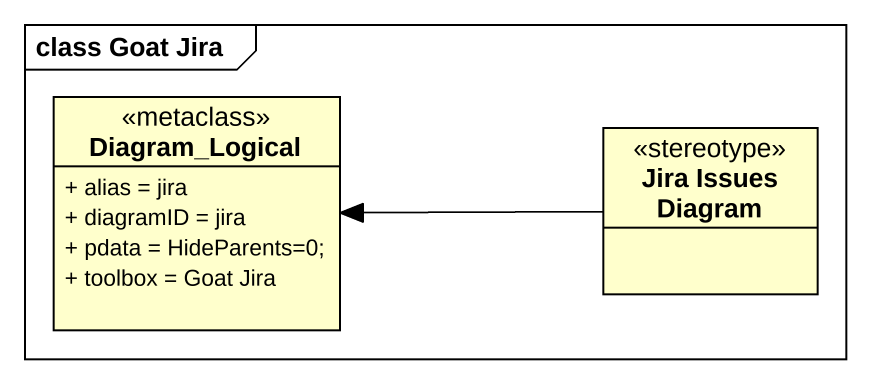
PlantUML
@startuml
mainframe class Goat Jira
hide circle
hide empty members
skinparam classAttributeIconSize 0
class Diagram_Logical <<metaclass>> {
  + alias = jira
  + diagramID = jira
  + pdata = HideParents=0;
  + toolbox = Goat Jira
}
class "Jira Issues Diagram" as Jira_Issues_Diagram <<stereotype>>
Jira_Issues_Diagram -left-> Diagram_Logical
@enduml
